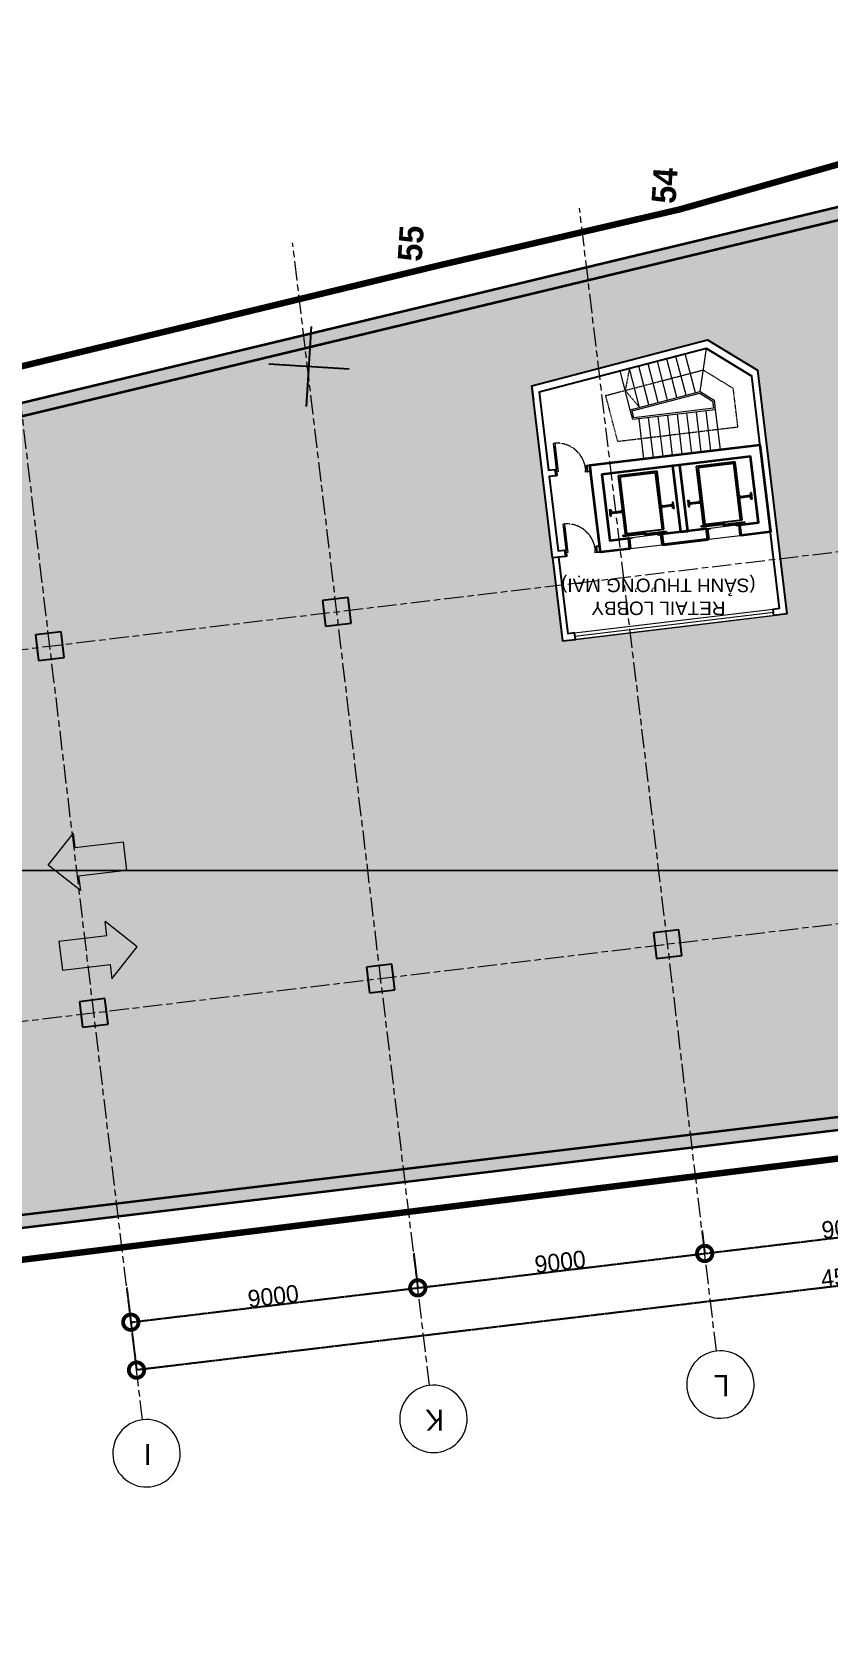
# Model space of a CAD drawing. Header units: millimetres. Extents: x -100356 to 314685, y 446 to 1273965.
# Drawn here: x 89666 to 114446, y 385941 to 436000 of the extents above; entities that cross this region are included whole.
import ezdxf
from ezdxf.xclip import XClip

# ---------------------------------------------------------------- set-up
doc = ezdxf.new("R2010")
doc.units = ezdxf.units.MM
doc.header["$XCLIPFRAME"] = 2
for name, pattern in [('20180221 BF$0$2-2', [10, 5, -5]), ('20180221 BF$0$b1$0$Kume - Key Plan Boundary', [16, 8, -2, 4, -2]), ('20180221 BF$0$CENTER2', [28.575, 19.05, -3.175, 3.175, -3.175]), ('20180221 BF$0$Core - tb$0$HIDDEN', [0.375, 0.25, -0.125]), ('20180221 BF$0$DASHDOT', [1, 0.5, -0.25, 0, -0.25]), ('20180221 BF$0$HIDDEN', [0.375, 0.25, -0.125]), ('gf$0$CENTER2', [28.575, 19.05, -3.175, 3.175, -3.175]), ('gf$0$Core - tb$0$HIDDEN', [0.375, 0.25, -0.125]), ('gf$0$Kume - Grid Line', [10.5, 6, -1.25, 2, -1.25])]:
    doc.linetypes.add(name, pattern=pattern)
doc.layers.get('DEFPOINTS').update_dxf_attribs({"lineweight": 13})
for name, color, linetype in [('20180221 BF$0$10', 1, 'Continuous'), ('20180221 BF$0$luoi', 5, 'Continuous'), ('20180221 BF$0$sohieu_diem', 2, 'Continuous'), ('20180221 BF$0$TREE', 99, 'Continuous'), ('gf$0$Core - tb$0$CT3 MBT 11-31$0$Nqh-ME-01', 8, 'Continuous'), ('NAM', 3, 'Continuous')]:
    doc.layers.add(name, color=color, linetype=linetype)
for name, color, linetype, lineweight in [('20180221 BF$0$@ color hatch', 7, 'Continuous', 13), ('20180221 BF$0$A-_ANOT----_A', 7, 'Continuous', 5), ('20180221 BF$0$A.Axis', 251, '20180221 BF$0$CENTER2', 13), ('20180221 BF$0$b1$0$A-_ANOT----_A', 7, 'Continuous', 5), ('20180221 BF$0$b1$0$A-_WALL----_H', 1, 'Continuous', 18), ('20180221 BF$0$b1$0$C-_SITEBNRY_E', 1, '20180221 BF$0$b1$0$Kume - Key Plan Boundary', 100), ('20180221 BF$0$b1$0$Core - tb$0$1-thaythuong', 9, 'Continuous', 13), ('20180221 BF$0$b1$0$Core - tb$0$A.Concrete', 7, 'Continuous', 35), ('20180221 BF$0$QHH ÐỀ XUẤT ÐIỀU CHỈNH', 5, '20180221 BF$0$HIDDEN', 30), ('20180221 BF$0$S-_COLN----_E', 7, 'Continuous', 9), ('20180221 BF$0$setback', 1, 'Continuous', 13), ('20180221 BF$0$TEXT', 6, 'Continuous', 20), ('20180221 BF$0$TUONG 2', 2, 'Continuous', 25), ('gf$0$A-_DOOR----_E', 7, 'Continuous', 9), ('gf$0$A-_WALLPRTN_E', 1, 'Continuous', 9), ('gf$0$A.Axis', 251, 'gf$0$CENTER2', 13), ('gf$0$A1 - dp$0$TUONG 2', 2, 'Continuous', 35), ('gf$0$Core - tb$0$1-thaythuong', 9, 'Continuous', 13), ('gf$0$Core - tb$0$A.Concrete', 210, 'Continuous', 35), ('gf$0$Core - tb$0$A.Thin', 8, 'Continuous', 13), ('gf$0$Core - tb$0$CUA', 5, 'Continuous', 9), ('gf$0$S-_ANOTGRID_E', 7, 'Continuous', 5), ('Hatch-wall', 251, 'Continuous', 5), ('KÍNH', 150, 'Continuous', 9), ('TEXT', 6, 'Continuous', 20), ('TXT', 1, 'Continuous', 25)]:
    doc.layers.add(name, color=color, linetype=linetype, lineweight=lineweight)
doc.styles.add('20180221 BF$0$VAPTIMN', font='VNI-Aptima-Bold.TTF')
doc.styles.add('20180221 BF$0$VnArial', font='Font - TrueType - Arial.ttf')
doc.styles.add('gf$0$Arial_2', font='Font - TrueType - Arial.ttf', dxfattribs={"width": 0.95, "height": 660})
doc.styles.add('gf$0$Arial_4', font='Font - TrueType - Arial.ttf', dxfattribs={"width": 0.95, "height": 540})
doc.dimstyles.new('gf$0$A3_-_A4_1', dxfattribs={"dimscale": 304.8, "dimtxt": 550.940076, "dimasz": 3.149606, "dimexe": 0, "dimexo": 0.0625, "dimgap": 0, "dimtad": 1, "dimdec": 0, "dimzin": 0, "dimdsep": 46, "dimtxsty": 'gf$0$Arial_4', "dimblk1": 'gf$0$_DotSmall', "dimblk2": 'gf$0$_DotSmall', "dimsah": 1, "dimcen": 0.09, "dimazin": 0, "dimtfac": 1, "dimtdec": 4, "dimtix": 1, "dimtmove": 0, "dimatfit": 3, "dimfxl": 4.92126, "dimfxlon": 1, "dimtvp": 1, "dimtolj": 1, "dimtzin": 0, "dimarcsym": 2})

# ---------------------------------------------------------------- blocks, each defined once
blk = doc.blocks.new('20180221 BF$0$b1$0$Family - ___-1748564-1st Basement')
at = {"layer": '20180221 BF$0$b1$0$C-_SITEBNRY_E', "lineweight": 18}
for p, q in [((62689, 38597), (26483, 34106)), ((46108, 7186), (62722, 11202)), ((38620, 5445), (46108, 7186)), ((32413, 3682), (38620, 5445))]:
    blk.add_line(p, q, dxfattribs=at)
blk = doc.blocks.new('20180221 BF$0$b1$0$KUME - Arrow - In-543223-1st Basement')
at = {"layer": '20180221 BF$0$b1$0$Core - tb$0$1-thaythuong'}
blk.add_hatch(color=256, dxfattribs=at).paths.add_polyline_path([(-2, 0), (0, 2), (2, 0)], flags=0)
blk = doc.blocks.new('20180221 BF$0$hientrang')
at = {"layer": '20180221 BF$0$10', "color": 1, "linetype": 'Continuous'}
for p, q in [((-65904, 31044, 0), (-70963, 47371, 0)), ((-98301, 45606, 0), (-91530, 9756, 0)), ((-63693, 23682, 0), (-65904, 31044, 0)), ((-63693, 23682, 0), (-61541, 17599, 0))]:
    blk.add_line(p, q, dxfattribs=at)
at = {"layer": '20180221 BF$0$10', "color": 1}
for p, q in [((-65904, 31044, 0), (-70963, 47371, 0)), ((-98301, 45606, 0), (-91530, 9756, 0)), ((-63693, 23682, 0), (-65904, 31044, 0)), ((-61541, 17599, 0), (-63693, 23682, 0))]:
    blk.add_line(p, q, dxfattribs=at)
at = {"layer": '20180221 BF$0$luoi', "color": 7, "linetype": 'Continuous'}
for p, q in [((-69311, 33649, 0), (-69308, 36149, 0)), ((-70559, 34900, 0), (-68059, 34897, 0))]:
    blk.add_line(p, q, dxfattribs=at)
at = {"layer": '20180221 BF$0$QHH ÐỀ XUẤT ÐIỀU CHỈNH', "linetype": '20180221 BF$0$2-2'}
blk.add_arc((210, -199, 0), 60000, 129.27099, 179.61871, dxfattribs=at)
at = {"layer": '20180221 BF$0$setback', "color": 1, "linetype": '20180221 BF$0$DASHDOT', "ltscale": 200, "const_width": 200, "elevation": 0}
blk.add_lwpolyline([(-98301, 45606), (-91530, 9756), (-85475, -23636), (-84461, -29232), (-81749, -27875), (-75755, -24953), (-64558, -19417), (-64638, -19197), (-55972, -14408), (-60190, -3658), (-67604, 15237), (-61541, 17599), (-63693, 23682), (-65904, 31044), (-70963, 47371)], dxfattribs=at)
at = {"layer": '20180221 BF$0$sohieu_diem', "color": 3, "const_width": 93.8, "elevation": 0}
for points in [[(-65951, 31045, 1), (-65857, 31044, 1)], [(-63740, 23682, 1), (-63647, 23682, 1)]]:
    blk.add_lwpolyline(points, format="xyb", close=True, dxfattribs=at)
at = {"layer": '20180221 BF$0$sohieu_diem', "color": 3, "style": '20180221 BF$0$VAPTIMN'}
for s, p in [('55', (-65840, 31606, 0)), ('54', (-63543, 23831, 0))]:
    blk.add_text(s, height=750, rotation=359.9273, dxfattribs=at).set_placement(p)
blk = doc.blocks.new('20180221 BF$0$Square - Concrete - 800-2072531-IDEA-1st Storey')
at = {"layer": 'Hatch-wall', "ltscale": 0.5}
h = blk.add_hatch(color=250, dxfattribs=at)
h.dxf.hatch_style = 1
h.paths.add_polyline_path([(-400, 400), (400, 400), (400, -400), (-400, -400)])
at = {"layer": '20180221 BF$0$S-_COLN----_E', "lineweight": 25}
for p, q in [((400, 400), (-400, 400)), ((-400, 400), (-400, -400)), ((400, -400), (400, 400)), ((-400, -400), (400, -400))]:
    blk.add_line(p, q, dxfattribs=at)
at = {"layer": 'TEXT', "color": 7, "ltscale": 0.5}
blk.add_lwpolyline([(-400, 400), (400, 400), (400, -400), (-400, -400)], close=True, dxfattribs=at)
blk = doc.blocks.new('20180221 BF$0$KUME - Arrow dicrection vehicle - In-1669013-1st Basement')
at = {"layer": '20180221 BF$0$A-_ANOT----_A'}
for p, q in [((-3, 0), (0, 3)), ((0, 3), (3, 0)), ((-1.5, 0), (-3, 0)), ((-1.5, -5), (-1.5, 0)), ((1.5, 0), (3, 0)), ((1.5, 0), (1.5, -5)), ((1.5, -5), (-1.5, -5))]:
    blk.add_line(p, q, dxfattribs=at)
blk = doc.blocks.new('20180221 BF$0$KUME - Arrow dicrection vehicle - In-2190399-1st Basement')
at = {"layer": '20180221 BF$0$A-_ANOT----_A'}
for p, q in [((-1.5, 5), (-1.5, 0)), ((1.5, 5), (-1.5, 5)), ((1.5, 0), (1.5, 5)), ((-1.5, 0), (-3, 0)), ((-3, 0), (0, -3)), ((0, -3), (3, 0)), ((1.5, 0), (3, 0))]:
    blk.add_line(p, q, dxfattribs=at)
blk = doc.blocks.new('SECTION SYMBOL 2')
at = {"layer": 'TXT', "linetype": '20180221 BF$0$Core - tb$0$HIDDEN', "ltscale": 300, "const_width": 50, "elevation": 0}
blk.add_lwpolyline([(76548, -10459), (-5470, -10459), (-5470, -5228), (-37733, -5228)], dxfattribs=at)
blk = doc.blocks.new('gf$0$Chindler Elevator - Passenger_Servic - Passenger - 1_35t _18 Người_-1545864-IDEA-1st Storey')
at = {"layer": 'gf$0$Core - tb$0$CT3 MBT 11-31$0$Nqh-ME-01'}
for p, q in [((-610, 315), (-610, 2130)), ((-610, 2130), (610, 2130)), ((-560, 2080), (560, 2080)), ((-560, 315), (-560, 2080)), ((560, 2080), (560, 315)), ((610, 2130), (610, 315)), ((-1000, 1115), (-970, 1115)), ((-1000, 915), (-1000, 1115)), ((-970, 1115), (-950, 1030)), ((-950, 1030), (-660, 1030)), ((-950, 1000), (-950, 1030)), ((-660, 1040), (-610, 1040)), ((-660, 990), (-660, 1040)), ((-610, 990), (-610, 1040)), ((660, 1040), (610, 1040)), ((610, 1040), (610, 990)), ((660, 1040), (660, 990)), ((950, 1030), (660, 1030)), ((970, 1115), (950, 1030)), ((950, 1030), (950, 1000)), ((1000, 1115), (970, 1115)), ((1000, 1115), (1000, 915)), ((-1000, 915), (-970, 915)), ((-970, 915), (-950, 1000)), ((-950, 1000), (-660, 1000)), ((-660, 990), (-610, 990)), ((660, 990), (610, 990)), ((950, 1000), (660, 1000)), ((970, 915), (950, 1000)), ((1000, 915), (970, 915)), ((0, 237.5), (-675, 237.5)), ((-675, 237.5), (-675, 195)), ((-675, 195), (0, 195)), ((610, 315), (-610, 315)), ((-405, 165), (-525, 165)), ((-525, 165), (-525, -165)), ((-495, -165), (-495, 150)), ((-495, 150), (-405, 150)), ((-405, 150), (-405, 165)), ((675, 280), (-30, 280)), ((-30, 280), (-30, 237.5)), ((-30, 237.5), (675, 237.5)), ((0, 195), (0, 237.5)), ((525, 165), (405, 165)), ((405, 165), (405, 150)), ((405, 150), (495, 150)), ((495, 150), (495, -165)), ((525, -165), (525, 165)), ((675, 237.5), (675, 280)), ((-525, -165), (-495, -165)), ((495, -165), (525, -165))]:
    blk.add_line(p, q, dxfattribs=at)
blk = doc.blocks.new('*U566')
blk.add_line((70, 100), (70, 800))
for points in [[(50, 0), (50, 900), (90, 900), (90, 0)], [(50, 100), (90, 100), (90, 800), (50, 800)], [(0, -110), (60, -110), (60, -40), (50, -40), (50, 0), (0, 0)], [(1000, -110), (940, -110), (940, -40), (950, -40), (950, 0), (1000, 0)]]:
    blk.add_lwpolyline(points, close=True)
at = {"linetype": 'gf$0$Core - tb$0$HIDDEN'}
blk.add_arc((50, 0), 900, 360, 90, dxfattribs=at)
blk = doc.blocks.new('gf$0$Grid - Head-174378-IDEA-1st Storey')
at = {"layer": 'gf$0$S-_ANOTGRID_E', "lineweight": 15}
for start, end in [(360, 180), (180, 360)]:
    blk.add_arc((0, -0.18), 3.5, start, end, dxfattribs=at)
blk = doc.blocks.new('gf$0$_DotSmall')
at = {"color": 0, "linetype": 'ByBlock', "const_width": 0.5}
blk.add_lwpolyline([(-0.0625, 0, 1), (0.0625, 0, 1)], format="xyb", close=True, dxfattribs=at)
blk = doc.blocks.new('*D754')
at = {"layer": 'DEFPOINTS', "color": 0, "transparency": 16777216}
for p in [(101543, 398003), (92607, 396932), (101675, 396901)]:
    blk.add_point(p, dxfattribs=at)
at = {"layer": 'gf$0$A.Axis', "color": 0, "lineweight": -2, "transparency": 16777216}
for p, q in [((101545, 397984), (101675, 396901)), ((92609, 396914), (92739, 395831)), ((92739, 395831), (101675, 396901))]:
    blk.add_line(p, q, dxfattribs=at)
for p, xscale, yscale, zscale, rotation in [((101675, 396901), 959.9999999999999, 959.9999999999999, 959.9999999999999, 6.830649259432251), ((92739, 395831), 960, 960, 960, 186.8306492594322)]:
    blk.add_blockref('gf$0$_DotSmall', p, dxfattribs=dict(at, xscale=xscale, yscale=yscale, zscale=zscale, rotation=rotation))
at = {"layer": 'gf$0$A.Axis', "color": 0, "transparency": 16777216, "insert": (97174, 396640), "char_height": 540, "attachment_point": 5, "rotation": 6.8306, "style": 'gf$0$Arial_4'}
blk.add_mtext('\\A1;9000', dxfattribs=at)
blk = doc.blocks.new('*D755')
at = {"layer": 'DEFPOINTS', "color": 0, "transparency": 16777216}
for p in [(110523, 398707), (101543, 398003), (110611, 397972)]:
    blk.add_point(p, dxfattribs=at)
at = {"layer": 'gf$0$A.Axis', "color": 0, "lineweight": -2, "transparency": 16777216}
for p, q in [((110525, 398688), (110611, 397972)), ((101545, 397984), (101675, 396901)), ((101675, 396901), (110611, 397972))]:
    blk.add_line(p, q, dxfattribs=at)
at = {"layer": 'gf$0$A.Axis', "color": 0, "lineweight": -2, "transparency": 16777216, "xscale": 960, "yscale": 960, "zscale": 960}
for p, rotation in [((110611, 397972), 6.830649261088863), ((101675, 396901), 186.8306492610889)]:
    blk.add_blockref('gf$0$_DotSmall', p, dxfattribs=dict(at, rotation=rotation))
at = {"layer": 'gf$0$A.Axis', "color": 0, "transparency": 16777216, "insert": (106110, 397710), "char_height": 540, "attachment_point": 5, "rotation": 6.8306, "style": 'gf$0$Arial_4'}
blk.add_mtext('\\A1;9000', dxfattribs=at)
blk = doc.blocks.new('*D756')
at = {"layer": 'DEFPOINTS', "color": 0, "transparency": 16777216}
for p in [(119459, 399777), (119547, 399042), (110523, 398707)]:
    blk.add_point(p, dxfattribs=at)
at = {"layer": 'gf$0$A.Axis', "color": 0, "lineweight": -2, "transparency": 16777216}
for p, q in [((119461, 399758), (119547, 399042)), ((110611, 397972), (119547, 399042)), ((110525, 398688), (110611, 397972))]:
    blk.add_line(p, q, dxfattribs=at)
at = {"layer": 'gf$0$A.Axis', "color": 0, "lineweight": -2, "transparency": 16777216, "xscale": 960, "yscale": 960, "zscale": 960}
for p, rotation in [((119547, 399042), 6.830649261088863), ((110611, 397972), 186.8306492610889)]:
    blk.add_blockref('gf$0$_DotSmall', p, dxfattribs=dict(at, rotation=rotation))
at = {"layer": 'gf$0$A.Axis', "color": 0, "transparency": 16777216, "insert": (115046, 398780), "char_height": 540, "attachment_point": 5, "rotation": 6.8306, "style": 'gf$0$Arial_4'}
blk.add_mtext('\\A1;9000', dxfattribs=at)
blk = doc.blocks.new('*D766')
at = {"layer": 'DEFPOINTS', "color": 0, "transparency": 16777216}
for p in [(137331, 401918), (92651, 396566), (92917, 394341)]:
    blk.add_point(p, dxfattribs=at)
at = {"layer": 'gf$0$A.Axis', "color": 0, "lineweight": -2, "transparency": 16777216}
for p, q in [((137334, 401899), (137598, 399693)), ((137598, 399693), (92917, 394341)), ((92653, 396547), (92917, 394341))]:
    blk.add_line(p, q, dxfattribs=at)
at = {"layer": 'gf$0$A.Axis', "color": 0, "lineweight": -2, "transparency": 16777216, "xscale": 959.9999999999999, "yscale": 959.9999999999999, "zscale": 959.9999999999999}
for p, rotation in [((137598, 399693), 6.830649259234196), ((92917, 394341), 186.8306492592342)]:
    blk.add_blockref('gf$0$_DotSmall', p, dxfattribs=dict(at, rotation=rotation))
at = {"layer": 'gf$0$A.Axis', "color": 0, "transparency": 16777216, "insert": (115225, 397291), "char_height": 540, "attachment_point": 5, "rotation": 6.8306, "style": 'gf$0$Arial_4'}
blk.add_mtext('\\A1;45000', dxfattribs=at)

msp = doc.modelspace()

# ---------------------------------------------------------------- hatches: boundary and pattern name
at = {"layer": '20180221 BF$0$b1$0$A-_WALL----_H'}
h = msp.add_hatch(color=250, dxfattribs=at)
h.paths.add_polyline_path([(29140.7, 434512.1), (83338.5, 434512.1), (84916, 423396.9), (115531.1, 430750.7), (117417.3, 424894.4), (137970.3, 431513.9), (139564.1, 426065.1), (145578.1, 405504.6), (84657.1, 398198), (86145.9, 385941.2), (37240.4, 385941.2), (37240.4, 407541.7), (31526.6, 407541.7), (29140.7, 409140.4)])
h.paths.add_polyline_path([(29540.7, 434112.1), (82991.2, 434112.1), (84581.7, 422905.2), (115264.1, 430275.2), (117159.2, 424391), (137701.8, 431007.1), (139180.2, 425952.8), (145061.6, 405845.5), (84211.7, 398547.4), (85694.4, 386341.2), (37640.4, 386341.2), (37640.4, 407941.7), (31648.3, 407941.7), (29540.7, 409353.9)], flags=16)
at = {"layer": 'NAM', "ltscale": 0.5}
h = msp.add_hatch(color=252, dxfattribs=at)
h.dxf.hatch_style = 1
edge = h.paths.add_edge_path()
edge.add_line((36240.7, 434112.1), (36240.7, 431459.6))
edge.add_line((36240.7, 431459.6), (42390.8, 431459.6))
edge.add_line((42390.8, 431459.6), (42390.8, 405094.2))
edge.add_line((42390.8, 405094.2), (42640, 405094.2))
edge.add_line((42640, 405094.2), (42640, 401359.6))
edge.add_arc((53140, 401359.6), 10500, 180, 270)
edge.add_line((53140, 390859.6), (66839, 390859.6))
edge.add_line((66839, 390859.6), (66839, 386341.2))
edge.add_line((66839, 386341.2), (85694.4, 386341.2))
edge.add_line((85694.4, 386341.2), (84211.7, 398547.4))
edge.add_line((84211.7, 398547.4), (136577.3, 404827.9))
edge.add_line((136577.3, 404827.9), (134545.8, 421787.7))
edge.add_line((134545.8, 421787.7), (126157.9, 420786.1))
edge.add_line((126157.9, 420786.1), (125778.7, 423952.2))
edge.add_line((125778.7, 423952.2), (131668.8, 426068.3))
edge.add_line((131668.8, 426068.3), (133999.6, 426347.5))
edge.add_line((133999.6, 426347.5), (133601.9, 429667.8))
edge.add_line((133601.9, 429667.8), (133596.4, 429684.9))
edge.add_line((133596.4, 429684.9), (117159.2, 424391))
edge.add_line((117159.2, 424391), (115264.1, 430275.2))
edge.add_line((115264.1, 430275.2), (84581.7, 422905.2))
edge.add_line((84581.7, 422905.2), (82991.2, 434112.1))
edge.add_line((82991.2, 434112.1), (79040.8, 434112.1))
edge.add_line((79040.8, 434112.1), (79040.8, 429956.5))
edge.add_line((79040.8, 429956.5), (72890.9, 429956.5))
edge.add_line((72890.9, 429956.5), (72890.9, 434112.1))
edge.add_line((72890.9, 434112.1), (36240.7, 434112.1))
h.paths.add_polyline_path([(106186.2, 417046.3), (105230.3, 424991.7), (110701.8, 426421.3), (112252.9, 425473.6), (113166.9, 417887.4)], flags=16)
h.paths.add_polyline_path([(63470.8, 404138.4), (68944.4, 404138.4), (68944.4, 409176.7), (71340.8, 409176.7), (71340.8, 420359.7), (66243, 420359.6), (66243, 417959.6), (63473.1, 417959.6), (63473.1, 417759.6)], flags=16)

# ---------------------------------------------------------------- linework, layer by layer
at = {"layer": '20180221 BF$0$@ color hatch', "color": 7, "linetype": '20180221 BF$0$HIDDEN', "ltscale": 1000, "const_width": 30, "elevation": 0}
msp.add_lwpolyline([(84211.7, 398547.4), (136577.3, 404827.9), (134545.8, 421787.7), (126157.9, 420786.1), (125778.7, 423952.2), (131668.8, 426068.3), (133999.6, 426347.5), (133601.9, 429667.8), (133596.4, 429684.9), (117159.2, 424391), (115264.1, 430275.2), (84581.7, 422905.2)], dxfattribs=at)
msp.add_lwpolyline([(106186.2, 417046.3), (105230.3, 424991.7), (110701.8, 426421.3), (112252.9, 425473.6), (113166.9, 417887.4)], close=True, dxfattribs=at)
at = {"layer": '20180221 BF$0$b1$0$Core - tb$0$A.Concrete', "elevation": 0}
for points in [[(29140.7, 434512.1), (83338.5, 434512.1), (84916, 423396.9), (115531.1, 430750.7), (117417.3, 424894.4), (137970.3, 431513.9), (139564.1, 426065.1), (145578.1, 405504.6), (84657.1, 398198), (86145.9, 385941.2), (37240.4, 385941.2), (37240.4, 407541.7), (31526.6, 407541.7), (29140.7, 409140.4)], [(29540.7, 434112.1), (82991.2, 434112.1), (84581.7, 422905.2), (115264.1, 430275.2), (117159.2, 424391), (137701.8, 431007.1), (139180.2, 425952.8), (145061.6, 405845.5), (84211.7, 398547.4), (85694.4, 386341.2), (37640.4, 386341.2), (37640.4, 407941.7), (31648.3, 407941.7), (29540.7, 409353.9)]]:
    msp.add_lwpolyline(points, close=True, dxfattribs=at)
at = {"layer": '20180221 BF$0$TUONG 2', "ltscale": 0.5, "elevation": 0}
for points in [[(105284.6, 424538.7), (105236, 424943.7), (105230.3, 424991.7), (110701.8, 426421.3), (112252.9, 425473.6), (113166.9, 417887.4), (112767.3, 417839.2), (112743.4, 418037.7), (112942, 418061.7), (112073.4, 425290.3), (110662.2, 426152.5), (105455.9, 424790.3), (105747.3, 422361.8), (105945.8, 422385.7), (105969.7, 422187.1), (105771.1, 422163.3), (106048.7, 419849.9), (106247.3, 419873.7), (106271.1, 419675.1), (105873.9, 419627.5), (105230.3, 424991.7)], [(110662.2, 426152.5), (112073.4, 425290.3)]]:
    msp.add_lwpolyline(points, dxfattribs=at)
for points in [[(106962.5, 422306.2), (106938.7, 422504.8), (107038, 422516.7), (107061.8, 422318.1)], [(107264, 419794.3), (107240.1, 419992.8), (107339.4, 420004.7), (107363.2, 419806.2)], [(105875.2, 419627.6), (106186.2, 417046.3), (106582.1, 417094), (106558.1, 417292.5), (106359.7, 417268.6), (106072.5, 419651.3)]]:
    msp.add_lwpolyline(points, close=True, dxfattribs=at)
at = {"layer": 'gf$0$A-_WALLPRTN_E', "lineweight": 18}
for p, q in [((109837.5, 422520.3, 0), (110084.1, 420465, 0)), ((112288.3, 420729.5, 0), (112041.7, 422784.8, 0)), ((109855.8, 420437.6, 0), (109609.2, 422492.9, 0)), ((110084.1, 420465, 0), (110665, 420534.7, 0)), ((111707.5, 420659.8, 0), (112288.3, 420729.5, 0)), ((107651.6, 420173.1, 0), (108232.4, 420242.8, 0)), ((109274.9, 420367.9, 0), (109855.8, 420437.6, 0)), ((110704.3, 420207.1, 0), (109314.3, 420040.3, 0)), ((108271.7, 419915.2, 0), (107363.2, 419806.2, 0))]:
    msp.add_line(p, q, dxfattribs=at)
at = {"layer": 'gf$0$A-_WALLPRTN_E'}
for p, q in [((111588.3, 420645.5, 0), (110784.1, 420549, 0)), ((108301.5, 419918.8, 0), (109284.5, 420036.7, 0)), ((109155.8, 420353.6, 0), (108351.6, 420257.1, 0)), ((110734.1, 420210.6, 0), (111717, 420328.6, 0))]:
    msp.add_line(p, q, dxfattribs=at)
at = {"layer": 'gf$0$A.Axis', "linetype": 'gf$0$Kume - Grid Line', "lineweight": 9, "ltscale": 100}
for p, q in [((110974.8, 394935.4, 0), (106712.9, 430515.1, 0)), ((102038.7, 393865, 0), (97776.8, 429444.7, 0)), ((93102.6, 392794.6, 0), (88840.7, 428374.3, 0)), ((78522.8, 415482.9, 0), (145802.3, 423542, 0)), ((78522.8, 403900.7, 0), (147170.1, 412123.6, 0))]:
    msp.add_line(p, q, dxfattribs=at)
at = {"layer": 'gf$0$A1 - dp$0$TUONG 2', "ltscale": 0.5, "elevation": 0}
msp.add_lwpolyline([(109837.5, 422520.3), (109609.2, 422492.9), (109855.8, 420437.6), (110084.1, 420465)], close=True, dxfattribs=at)
at = {"layer": 'gf$0$Core - tb$0$1-thaythuong', "elevation": 0}
for points in [[(110464.2, 424808.6), (110662.2, 426152.5)], [(108581.8, 424316.1), (108265.4, 425525.4)], [(108872.1, 424392.1), (108555.6, 425601.3)], [(109162.3, 424468), (108845.9, 425677.3)], [(109452.5, 424543.9), (109136.1, 425753.2)], [(109742.7, 424619.9), (109426.3, 425829.2)], [(110033, 424695.8), (109716.6, 425905.1)], [(110323.2, 424771.7), (110006.8, 425981)], [(108291.6, 424240.2), (107975.2, 425449.5)], [(109152.8, 424029.5), (109301.8, 422788.4)], [(109450.7, 424065.2), (109599.6, 422824.1)], [(109748.6, 424100.9), (109897.5, 422859.8)], [(110046.4, 424136.7), (110195.3, 422895.6)], [(110344.3, 424172.4), (110493.2, 422931.3)], [(110642.2, 424208.2), (110791.1, 422967.1)], [(110940, 424243.9), (111088.9, 423002.8)], [(108557.1, 423958), (108706, 422716.9)], [(108855, 423993.7), (109003.9, 422752.6)]]:
    msp.add_lwpolyline(points, dxfattribs=at)
for points in [[(108371.3, 423935.7), (108291.6, 424240.2), (110464.2, 424808.6), (110904.5, 424539.6), (110940, 424243.9)], [(108408.6, 423990.5), (108352.6, 424204.5), (110456.3, 424754.9), (110857.8, 424509.6), (110884.4, 424287.6)]]:
    msp.add_lwpolyline(points, close=True, dxfattribs=at)
at = {"layer": 'gf$0$Core - tb$0$A.Concrete', "color": 7, "elevation": 0}
for points in [[(111746.8, 420332.2), (111707.5, 420659.8), (112288.3, 420729.5), (112041.7, 422784.8), (107405, 422228.4), (107651.6, 420173.1), (108232.4, 420242.8), (108271.7, 419915.2), (107363.2, 419806.2), (107038, 422516.7), (112330, 423151.7), (112655.3, 420441.2)], [(110665, 420534.7), (109274.9, 420367.9), (109314.3, 420040.3), (110704.3, 420207.1)]]:
    msp.add_lwpolyline(points, close=True, dxfattribs=at)
msp.add_lwpolyline([(110734.1, 420210.6), (109284.5, 420036.7)], dxfattribs=at)
at = {"layer": 'gf$0$Core - tb$0$A.Thin', "linetype": 'gf$0$Core - tb$0$HIDDEN', "ltscale": 100, "elevation": 0}
msp.add_lwpolyline([(108265.4, 425525.4), (108133.4, 424844.8), (108581.8, 424316.1)], dxfattribs=at)
msp.add_lwpolyline([(107904.6, 423250.2), (107528.7, 424686.6), (110563.2, 425480.6), (111489, 424914.9), (111635, 423697.8)], close=True, dxfattribs=at)
at = {"layer": 'KÍNH', "elevation": 0}
for points in [[(106558.1, 417292.5), (112743.4, 418037.8)], [(106570.1, 417193.3), (112755.4, 417938.5)], [(106582.1, 417094), (112767.3, 417839.2)]]:
    msp.add_lwpolyline(points, dxfattribs=at)

# ---------------------------------------------------------------- block references
at = {"layer": '20180221 BF$0$A-_ANOT----_A'}
for name, p, xscale, yscale, zscale, rotation in [('20180221 BF$0$KUME - Arrow dicrection vehicle - In-1669013-1st Basement', (91060.4, 410165.3, 0), 300.0000000000004, 300.0000000000004, 300.0000000000004, 96.86380152557905), ('20180221 BF$0$KUME - Arrow dicrection vehicle - In-2190399-1st Basement', (92043.4, 407415.9, 0), 300, 300, 300, 96.83064925923303)]:
    msp.add_blockref(name, p, dxfattribs=dict(at, xscale=xscale, yscale=yscale, zscale=zscale, rotation=rotation))
at = {"layer": '20180221 BF$0$A.Axis', "rotation": 186.830649259234}
for p in [(99153, 417951.2, 0), (90216.9, 416880.8, 0), (109456.9, 407603.2, 0), (100520.8, 406532.8, 0), (91584.7, 405462.4, 0)]:
    msp.add_blockref('20180221 BF$0$Square - Concrete - 800-2072531-IDEA-1st Storey', p, dxfattribs=at)
at = {"layer": '20180221 BF$0$b1$0$A-_ANOT----_A', "xscale": 299.9999999999999, "yscale": 299.9999999999999, "zscale": 299.9999999999999, "rotation": 6.328810457811942}
msp.add_blockref('20180221 BF$0$b1$0$KUME - Arrow - In-543223-1st Basement', (110323.1, 416517.2, 0), dxfattribs=at)
at = {"layer": '20180221 BF$0$b1$0$C-_SITEBNRY_E', "lineweight": 18, "rotation": 180}
msp.add_blockref('20180221 BF$0$b1$0$Family - ___-1748564-1st Basement', (148459.1, 435926.7, 0), dxfattribs=at)
at = {"layer": '20180221 BF$0$TREE'}
ref = msp.add_blockref('20180221 BF$0$hientrang', (137502.3, 492549.7, 0), dxfattribs=dict(at, rotation=86.37342821610302))
XClip(ref).set_block_clipping_path([(-133148.1755428242, 112075.9558377523), (-124131.7889780848, -30182.5877385634), (-23551.8986045148, -23807.8059542924), (-32568.2851692542, 118450.7376220233)])
at = {"layer": 'gf$0$A-_DOOR----_E', "xscale": -1, "rotation": 6.842416108363345}
for p in [(111205.9, 420433.4, 0), (108773.3, 420141.6, 0)]:
    msp.add_blockref('gf$0$Chindler Elevator - Passenger_Servic - Passenger - 1_35t _18 Người_-1545864-IDEA-1st Storey', p, dxfattribs=at)
at = {"layer": 'gf$0$A.Axis', "lineweight": 15, "xscale": 299.9999999999997, "yscale": 299.9999999999997, "zscale": 299.9999999999997, "rotation": 6.830649259233415}
for p in [(111093.4, 393945.4, 0), (102157.3, 392875, 0), (93221.2, 391804.6, 0)]:
    msp.add_blockref('gf$0$Grid - Head-174378-IDEA-1st Storey', p, dxfattribs=at)
at = {"layer": 'gf$0$Core - tb$0$CUA', "rotation": 6.842416113737677}
for p in [(105956.6, 422296.3, 0), (106258, 419784.3, 0)]:
    msp.add_blockref('*U566', p, dxfattribs=at)
at = {"layer": 'TEXT'}
msp.add_blockref('SECTION SYMBOL 2', (68955.4, 420356.6, 0), dxfattribs=at)

# ---------------------------------------------------------------- texts
at = {"layer": '20180221 BF$0$TEXT', "char_height": 420, "width": 10564.245, "attachment_point": 2, "rotation": 180, "line_spacing_factor": 0.941778, "style": '20180221 BF$0$VnArial'}
for s, insert in [('(SẢNH THƯƠNG MẠI)', (109167.7, 418564.6, 0)), ('RETAIL LOBBY', (109167.7, 417851.2, 0))]:
    msp.add_mtext(s, dxfattribs=dict(at, insert=insert))
at = {"layer": 'gf$0$A.Axis', "char_height": 660, "width": 751.451, "attachment_point": 2, "rotation": 180, "line_spacing_factor": 0.941778, "style": 'gf$0$Arial_2'}
for s, insert in [('L', (111132.4, 393523.3, 0)), ('K', (102196.2, 392452.8, 0)), ('I', (93260.1, 391382.4, 0))]:
    msp.add_mtext(s, dxfattribs=dict(at, insert=insert))

# ---------------------------------------------------------------- dimensions: what is measured, and where the dimension line sits
at = {"layer": 'gf$0$A.Axis'}
for p1, p2, distance, override, picture, middle in [((137331.4, 401918, 0), (92650.8, 396565.9, 0), 2240.5, {"dimpost": '<>', "dimtmove": 1, "dimfxl": 8550}, '*D766', (115224.8, 397291.1, 0)), ((92606.9, 396932.4, 0), (101543.1, 398002.8, 0), -1109.6, {"dimpost": '<>', "dimfxl": 8550}, '*D754', (97174.2, 396639.7, 0))]:
    dim = msp.add_aligned_dim(p1=p1, p2=p2, distance=distance, dimstyle='gf$0$A3_-_A4_1', override=override, dxfattribs=at)
    dim.commit()
    dim.dimension.update_dxf_attribs({"geometry": picture, "text_midpoint": middle})
for base, p1, p2, picture, middle in [((119547.3, 399041.9, 0), (110523.1, 398706.8, 0), (119459.2, 399777.2, 0), '*D756', (115046.4, 398780.5, 0)), ((110611.1, 397971.5, 0), (101543.1, 398002.8, 0), (110523.1, 398706.8, 0), '*D755', (106110.3, 397710.1, 0))]:
    dim = msp.add_linear_dim(base=base, p1=p1, p2=p2, angle=186.83065, dimstyle='gf$0$A3_-_A4_1', override={"dimpost": '<>', "dimtmove": 1, "dimfxl": 8550}, dxfattribs=at)
    dim.commit()
    dim.dimension.update_dxf_attribs({"geometry": picture, "text_midpoint": middle})

doc.saveas('drawing.dxf')
